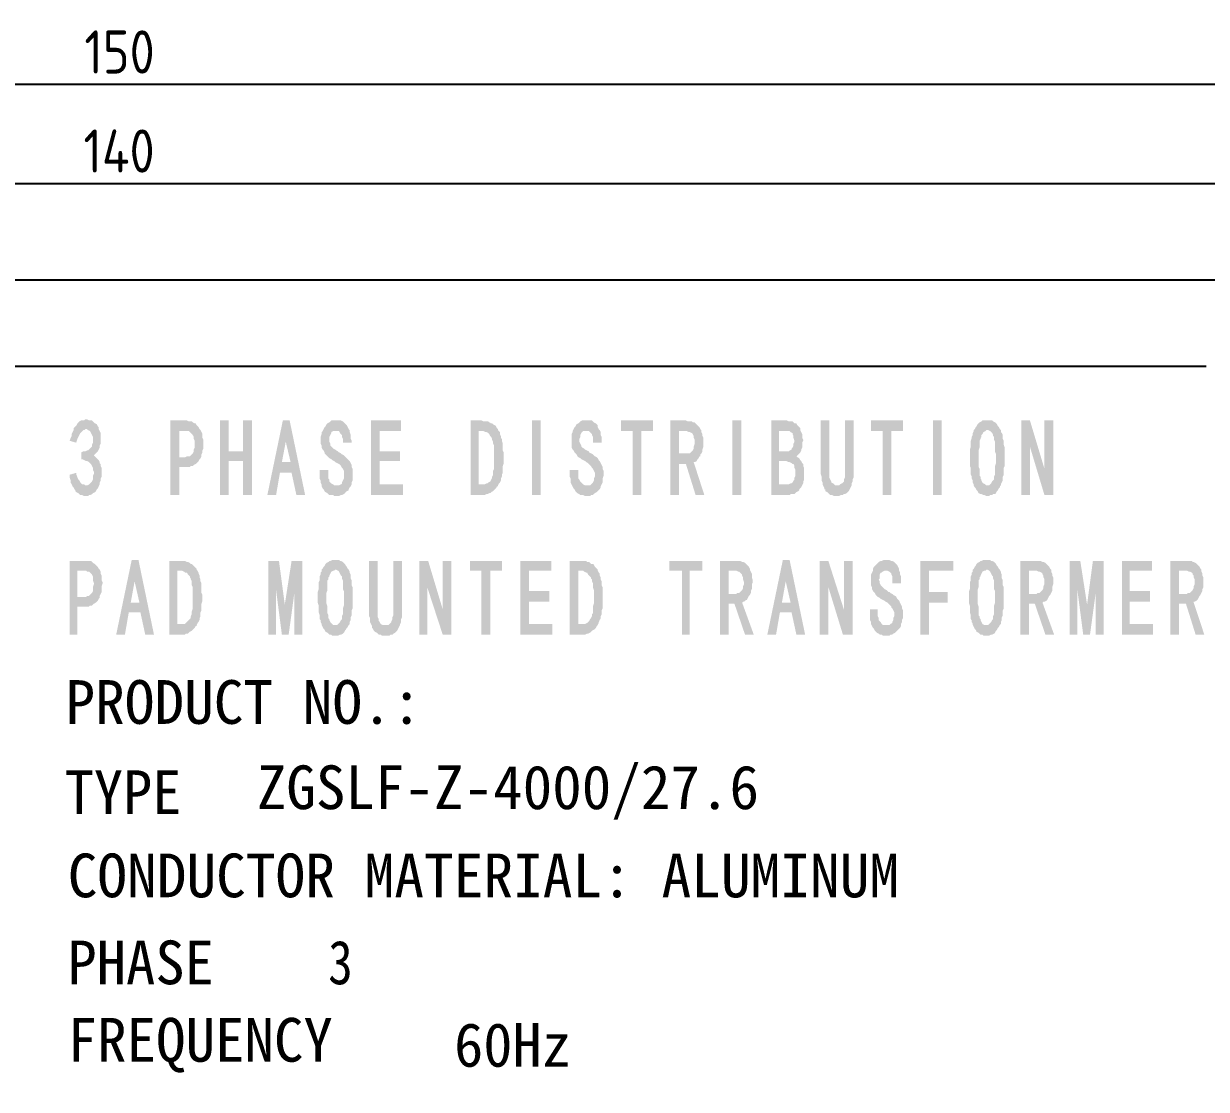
# Model space of a CAD drawing. Header units: millimetres. Extents: x 183355 to 194386, y -190559 to -183233.
# Drawn here: x 194277 to 194345.5, y -190002.9 to -189941.2 of the extents above; entities that cross this region are included whole.
import ezdxf

# ---------------------------------------------------------------- set-up
doc = ezdxf.new("R2010")
doc.units = ezdxf.units.MM
doc.header["$LTSCALE"] = 13
doc.layers.add('2', color=3, linetype='Continuous')
doc.layers.add('PDF_Geometry', color=7, linetype='Continuous')
doc.styles.add('PDF FangSong', font='simfang.ttf')
doc.styles.get("Standard").update_dxf_attribs({"font": 'gbenor.shx', "bigfont": 'gbcbig.shx'})
doc.dimstyles.new('ISO-25', dxfattribs={"dimtxt": 2.5, "dimasz": 2.5, "dimexe": 1.25, "dimexo": 0.625, "dimtad": 1, "dimtxsty": 'Standard', "dimcen": 2.5, "dimadec": 0, "dimazin": 0, "dimtfac": 1, "dimtmove": 0, "dimatfit": 3, "dimfxl": 1, "dimarcsym": 0})

# ---------------------------------------------------------------- blocks, each defined once
blk = doc.blocks.new('*D243')
at = {"layer": '2', "color": 0, "linetype": 'Continuous', "lineweight": -2}
for p, q in [((194212.499, -189957.798), (194212.499, -189949.167)), ((194352.466, -189957.798), (194352.466, -189949.167)), ((194214.999, -189950.417), (194349.966, -189950.417))]:
    blk.add_line(p, q, dxfattribs=at)
at = {"layer": '2', "color": 0, "linetype": 'Continuous'}
for points in [[(194214.999, -189950), (194214.999, -189950.834), (194212.499, -189950.417)], [(194349.966, -189950), (194349.966, -189950.834), (194352.466, -189950.417)]]:
    blk.add_solid(points, dxfattribs=at)
at = {"layer": 'Defpoints', "color": 0, "linetype": 'Continuous'}
for p in [(194352.466, -189950.417), (194212.499, -189958.423), (194352.466, -189958.423)]:
    blk.add_point(p, dxfattribs=at)
at = {"layer": '2', "color": 0, "linetype": 'Continuous', "insert": (194282.483, -189948.542), "char_height": 2.5, "attachment_point": 5}
blk.add_mtext('140', dxfattribs=at)
blk = doc.blocks.new('*D244')
at = {"layer": '2', "color": 0, "linetype": 'Continuous', "lineweight": -2}
for p, q in [((194207.5, -189955.383), (194207.5, -189943.427)), ((194357.521, -189955.383), (194357.521, -189943.427)), ((194210, -189944.677), (194355.021, -189944.677))]:
    blk.add_line(p, q, dxfattribs=at)
at = {"layer": '2', "color": 0, "linetype": 'Continuous'}
for points in [[(194210, -189944.261), (194210, -189945.094), (194207.5, -189944.677)], [(194355.021, -189944.261), (194355.021, -189945.094), (194357.521, -189944.677)]]:
    blk.add_solid(points, dxfattribs=at)
at = {"layer": 'Defpoints', "color": 0, "linetype": 'Continuous'}
for p in [(194357.521, -189944.677), (194207.5, -189956.008), (194357.521, -189956.008)]:
    blk.add_point(p, dxfattribs=at)
at = {"layer": '2', "color": 0, "linetype": 'Continuous', "insert": (194282.511, -189942.802), "char_height": 2.5, "attachment_point": 5}
blk.add_mtext('150', dxfattribs=at)

msp = doc.modelspace()

# ---------------------------------------------------------------- hatches: boundary and pattern name
at = {"layer": '2', "linetype": 'Continuous', "transparency": 33554559}
for points in [[(194280.517, -189964.096), (194280.461, -189964.152), (194280.348, -189964.152), (194280.292, -189964.152), (194280.18, -189964.208), (194280.124, -189964.264), (194280.068, -189964.321), (194280.011, -189964.433), (194279.955, -189964.489), (194279.899, -189964.545), (194279.843, -189964.601), (194279.843, -189964.714), (194279.787, -189964.826), (194279.731, -189964.938), (194279.731, -189965.051), (194279.674, -189965.163), (194279.618, -189965.332), (194280.011, -189965.444), (194280.011, -189965.388), (194280.068, -189965.219), (194280.124, -189965.107), (194280.18, -189964.995), (194280.236, -189964.882), (194280.292, -189964.826), (194280.348, -189964.77), (194280.405, -189964.714), (194280.461, -189964.714), (194280.517, -189964.658), (194281.303, -189964.658), (194281.303, -189964.545), (194281.247, -189964.489), (194281.191, -189964.377), (194281.079, -189964.321), (194281.022, -189964.264), (194280.966, -189964.208), (194280.91, -189964.152), (194280.798, -189964.152), (194280.742, -189964.152), (194280.629, -189964.096)], [(194286.414, -189964.152), (194285.46, -189964.152), (194285.46, -189968.477), (194285.965, -189968.477), (194285.965, -189966.848), (194286.414, -189966.848), (194286.471, -189966.848), (194286.583, -189966.848), (194286.639, -189966.792), (194286.751, -189966.792), (194286.808, -189966.736), (194286.92, -189966.68), (194286.976, -189966.623), (194287.032, -189966.567), (194287.088, -189966.511), (194287.145, -189966.399), (194287.201, -189966.343), (194285.965, -189966.286), (194285.965, -189964.77), (194286.302, -189964.77), (194287.201, -189964.714), (194287.145, -189964.658), (194287.088, -189964.545), (194287.032, -189964.489), (194286.976, -189964.433), (194286.92, -189964.321), (194286.864, -189964.321), (194286.751, -189964.264), (194286.695, -189964.208), (194286.583, -189964.208), (194286.527, -189964.208)], [(194288.83, -189964.152), (194288.324, -189964.152), (194288.324, -189968.477), (194288.83, -189968.477), (194288.83, -189966.511), (194289.672, -189966.511), (194288.83, -189965.949)], [(194290.178, -189964.152), (194289.672, -189964.152), (194289.672, -189965.949), (194288.83, -189965.949), (194289.672, -189966.511), (194289.672, -189968.477), (194290.178, -189968.477)], [(194292.368, -189964.152), (194291.975, -189964.152), (194291.076, -189968.477), (194291.582, -189968.477), (194291.806, -189967.185), (194292.48, -189967.185), (194291.919, -189966.567), (194292.143, -189965.388)], [(194292.368, -189964.152), (194292.143, -189965.388), (194292.424, -189966.567), (194291.919, -189966.567), (194292.48, -189967.185), (194292.761, -189968.477), (194293.267, -189968.477)], [(194295.064, -189964.152), (194294.952, -189964.152), (194294.896, -189964.152), (194294.783, -189964.152), (194294.727, -189964.208), (194294.671, -189964.264), (194294.559, -189964.321), (194294.502, -189964.377), (194294.446, -189964.489), (194294.39, -189964.545), (194294.334, -189964.658), (194294.278, -189964.77), (194295.064, -189964.77), (194295.176, -189964.77), (194295.233, -189964.77), (194295.289, -189964.882), (194295.345, -189964.938), (194295.401, -189964.995), (194295.401, -189965.107), (194295.457, -189965.219), (194295.457, -189965.332), (194295.457, -189965.444), (194295.963, -189965.444), (194295.963, -189965.332), (194295.907, -189965.219), (194295.907, -189965.107), (194295.907, -189964.995), (194295.85, -189964.826), (194295.85, -189964.714), (194295.794, -189964.658), (194295.738, -189964.545), (194295.682, -189964.433), (194295.626, -189964.377), (194295.57, -189964.321), (194295.513, -189964.264), (194295.457, -189964.208), (194295.345, -189964.152), (194295.233, -189964.152), (194295.176, -189964.152)], [(194298.827, -189964.152), (194297.086, -189964.152), (194297.086, -189968.477), (194298.94, -189968.477), (194298.94, -189967.859), (194297.592, -189967.859), (194297.592, -189966.511), (194298.771, -189966.511), (194298.771, -189965.949), (194297.592, -189965.949), (194297.592, -189964.77), (194298.827, -189964.77)], [(194303.489, -189964.152), (194302.871, -189964.152), (194302.871, -189968.477), (194303.489, -189968.477), (194303.545, -189968.477), (194303.658, -189968.477), (194303.77, -189968.421), (194303.826, -189968.421), (194303.938, -189968.365), (194303.995, -189968.365), (194304.051, -189968.308), (194304.163, -189968.252), (194304.219, -189968.196), (194304.275, -189968.14), (194304.332, -189968.084), (194304.388, -189967.971), (194304.444, -189967.971), (194304.444, -189967.915), (194303.321, -189967.859), (194303.321, -189964.77), (194303.489, -189964.77), (194304.5, -189964.77), (194304.444, -189964.714), (194304.444, -189964.658), (194304.388, -189964.601), (194304.332, -189964.489), (194304.275, -189964.433), (194304.163, -189964.377), (194304.107, -189964.321), (194304.051, -189964.321), (194303.938, -189964.264), (194303.882, -189964.208), (194303.77, -189964.208), (194303.658, -189964.208), (194303.601, -189964.208)], [(194306.915, -189968.477), (194306.41, -189968.477), (194306.41, -189964.152), (194306.915, -189964.152)], [(194309.555, -189964.152), (194309.499, -189964.152), (194309.387, -189964.152), (194309.33, -189964.152), (194309.218, -189964.208), (194309.162, -189964.264), (194309.106, -189964.321), (194308.993, -189964.377), (194308.937, -189964.489), (194308.881, -189964.545), (194308.825, -189964.658), (194308.769, -189964.77), (194309.555, -189964.77), (194309.667, -189964.77), (194309.724, -189964.77), (194309.836, -189964.882), (194309.892, -189964.938), (194309.892, -189964.995), (194309.948, -189965.107), (194309.948, -189965.219), (194309.948, -189965.332), (194309.948, -189965.444), (194310.454, -189965.444), (194310.454, -189965.332), (194310.454, -189965.219), (194310.454, -189965.107), (194310.398, -189964.995), (194310.398, -189964.826), (194310.341, -189964.714), (194310.285, -189964.658), (194310.229, -189964.545), (194310.229, -189964.433), (194310.173, -189964.377), (194310.117, -189964.321), (194310.004, -189964.264), (194309.948, -189964.208), (194309.892, -189964.152), (194309.78, -189964.152), (194309.667, -189964.152)], [(194313.431, -189964.152), (194311.577, -189964.152), (194311.577, -189964.77), (194312.251, -189964.77), (194312.251, -189968.477), (194312.757, -189968.477), (194312.757, -189964.77), (194313.431, -189964.77)], [(194315.34, -189964.152), (194314.442, -189964.152), (194314.442, -189968.477), (194314.947, -189968.477), (194314.947, -189966.68), (194315.34, -189966.68), (194315.79, -189966.567), (194315.846, -189966.567), (194315.958, -189966.511), (194316.014, -189966.399), (194316.07, -189966.343), (194316.127, -189966.23), (194316.183, -189966.23), (194316.183, -189966.118), (194314.947, -189966.062), (194314.947, -189964.77), (194315.284, -189964.77), (194316.239, -189964.714), (194316.183, -189964.658), (194316.127, -189964.545), (194316.07, -189964.489), (194316.014, -189964.433), (194315.958, -189964.377), (194315.902, -189964.321), (194315.846, -189964.264), (194315.733, -189964.264), (194315.677, -189964.208), (194315.565, -189964.208), (194315.453, -189964.208)], [(194318.542, -189968.477), (194318.036, -189968.477), (194318.036, -189964.152), (194318.542, -189964.152)], [(194321.182, -189964.152), (194320.283, -189964.152), (194320.283, -189968.477), (194321.182, -189968.477), (194321.238, -189968.477), (194321.35, -189968.477), (194321.406, -189968.421), (194321.519, -189968.421), (194321.631, -189968.421), (194321.687, -189968.365), (194321.743, -189968.308), (194321.856, -189968.252), (194321.912, -189968.196), (194321.912, -189968.14), (194321.968, -189968.084), (194322.024, -189968.028), (194322.08, -189967.915), (194320.732, -189967.859), (194320.732, -189966.511), (194321.182, -189966.511), (194322.024, -189966.511), (194321.968, -189966.455), (194321.912, -189966.343), (194321.799, -189966.286), (194321.743, -189966.23), (194321.687, -189966.23), (194321.743, -189966.23), (194321.799, -189966.174), (194321.856, -189966.118), (194321.968, -189966.006), (194320.732, -189965.949), (194320.732, -189964.77), (194321.238, -189964.77), (194321.968, -189964.714), (194321.968, -189964.601), (194321.912, -189964.545), (194321.856, -189964.489), (194321.799, -189964.433), (194321.743, -189964.321), (194321.631, -189964.321), (194321.575, -189964.264), (194321.519, -189964.208), (194321.406, -189964.208), (194321.294, -189964.208)], [(194323.653, -189964.152), (194323.147, -189964.152), (194323.147, -189967.185), (194323.147, -189967.241), (194323.204, -189967.41), (194323.204, -189967.522), (194323.204, -189967.634), (194323.26, -189967.747), (194323.26, -189967.859), (194323.316, -189967.971), (194323.372, -189968.084), (194323.372, -189968.14), (194323.428, -189968.14), (194323.428, -189968.252), (194323.541, -189968.308), (194323.597, -189968.365), (194323.653, -189968.421), (194323.709, -189968.477), (194323.821, -189968.477), (194323.934, -189968.533), (194323.99, -189968.533), (194324.102, -189968.533), (194324.215, -189968.533), (194324.327, -189968.477), (194324.439, -189968.477), (194324.495, -189968.421), (194324.552, -189968.421), (194324.664, -189968.365), (194324.72, -189968.308), (194324.776, -189968.252), (194324.832, -189968.14), (194324.889, -189968.028), (194324.945, -189967.915), (194324.102, -189967.915), (194323.99, -189967.915), (194323.934, -189967.859), (194323.878, -189967.803), (194323.765, -189967.747), (194323.765, -189967.691), (194323.709, -189967.578), (194323.653, -189967.466), (194323.653, -189967.354), (194323.653, -189967.185)], [(194325.057, -189964.152), (194324.552, -189964.152), (194324.552, -189967.185), (194324.552, -189967.354), (194324.552, -189967.466), (194324.495, -189967.578), (194324.495, -189967.691), (194324.439, -189967.747), (194324.383, -189967.803), (194324.271, -189967.859), (194324.215, -189967.915), (194324.102, -189967.915), (194324.945, -189967.915), (194324.945, -189967.803), (194325.001, -189967.691), (194325.001, -189967.578), (194325.057, -189967.466), (194325.057, -189967.297), (194325.057, -189967.185)], [(194327.922, -189964.152), (194326.068, -189964.152), (194326.068, -189964.77), (194326.742, -189964.77), (194326.742, -189968.477), (194327.248, -189968.477), (194327.248, -189964.77), (194327.922, -189964.77)], [(194330.168, -189968.477), (194329.663, -189968.477), (194329.663, -189964.152), (194330.168, -189964.152)], [(194332.808, -189964.152), (194332.696, -189964.152), (194332.64, -189964.152), (194332.527, -189964.152), (194332.471, -189964.208), (194332.359, -189964.264), (194332.303, -189964.321), (194332.246, -189964.377), (194332.19, -189964.489), (194332.134, -189964.545), (194332.078, -189964.658), (194332.022, -189964.714), (194332.808, -189964.714), (194332.864, -189964.714), (194332.977, -189964.77), (194333.033, -189964.826), (194333.089, -189964.882), (194333.145, -189964.995), (194333.145, -189965.051), (194333.201, -189965.107), (194333.201, -189965.219), (194333.201, -189965.275), (194333.257, -189965.388), (194333.257, -189965.5), (194333.257, -189965.669), (194333.257, -189965.781), (194333.257, -189965.949), (194333.314, -189966.118), (194333.314, -189966.286), (194333.314, -189966.455), (194333.314, -189966.623), (194333.257, -189966.792), (194333.257, -189966.96), (194333.257, -189967.073), (194333.257, -189967.185), (194333.257, -189967.297), (194333.201, -189967.41), (194333.201, -189967.466), (194333.201, -189967.578), (194333.145, -189967.634), (194333.089, -189967.691), (194333.033, -189967.803), (194332.977, -189967.859), (194332.92, -189967.915), (194332.808, -189967.915), (194333.538, -189967.971), (194333.594, -189967.915), (194333.594, -189967.859), (194333.651, -189967.747), (194333.707, -189967.634), (194333.707, -189967.522), (194333.707, -189967.41), (194333.763, -189967.297), (194333.763, -189967.185), (194333.763, -189967.073), (194333.763, -189966.904), (194333.819, -189966.792), (194333.819, -189966.623), (194333.819, -189966.455), (194333.819, -189966.286), (194333.819, -189966.174), (194333.819, -189966.006), (194333.819, -189965.837), (194333.819, -189965.725), (194333.763, -189965.556), (194333.763, -189965.444), (194333.763, -189965.332), (194333.707, -189965.219), (194333.707, -189965.107), (194333.707, -189964.995), (194333.651, -189964.882), (194333.594, -189964.826), (194333.594, -189964.714), (194333.538, -189964.658), (194333.482, -189964.545), (194333.426, -189964.489), (194333.37, -189964.377), (194333.314, -189964.321), (194333.257, -189964.264), (194333.145, -189964.208), (194333.089, -189964.152), (194332.977, -189964.152), (194332.92, -189964.152)], [(194335.279, -189964.152), (194334.774, -189964.152), (194334.774, -189968.477), (194335.279, -189968.477), (194335.279, -189965.669)], [(194335.279, -189964.152), (194335.279, -189965.669), (194336.122, -189968.477), (194336.122, -189966.96)], [(194336.628, -189964.152), (194336.122, -189964.152), (194336.122, -189966.96), (194336.122, -189968.477), (194336.628, -189968.477)], [(194281.303, -189964.658), (194280.517, -189964.658), (194280.629, -189964.658), (194280.685, -189964.714), (194280.798, -189964.77), (194280.854, -189964.882), (194280.91, -189964.995), (194280.966, -189965.107), (194280.966, -189965.219), (194280.966, -189965.332), (194280.966, -189965.444), (194280.91, -189965.556), (194280.91, -189965.669), (194280.854, -189965.725), (194280.798, -189965.781), (194280.742, -189965.837), (194280.685, -189965.893), (194280.629, -189965.893), (194280.517, -189965.949), (194280.405, -189965.949), (194280.292, -189966.006), (194280.292, -189966.399), (194280.348, -189966.399), (194280.461, -189966.455), (194280.573, -189966.511), (194280.629, -189966.511), (194280.742, -189966.567), (194280.798, -189966.623), (194280.854, -189966.68), (194280.91, -189966.792), (194280.966, -189966.904), (194280.966, -189967.017), (194281.022, -189967.129), (194281.022, -189967.241), (194280.966, -189967.354), (194280.966, -189967.466), (194280.966, -189967.578), (194280.91, -189967.691), (194280.854, -189967.747), (194280.798, -189967.803), (194280.742, -189967.859), (194280.629, -189967.915), (194280.573, -189967.915), (194279.787, -189967.971), (194279.843, -189968.028), (194279.899, -189968.14), (194279.955, -189968.196), (194279.955, -189968.252), (194280.011, -189968.308), (194280.124, -189968.365), (194280.18, -189968.421), (194280.236, -189968.477), (194280.348, -189968.477), (194280.461, -189968.533), (194280.517, -189968.533), (194280.573, -189968.533), (194280.685, -189968.533), (194280.742, -189968.477), (194280.798, -189968.477), (194280.91, -189968.421), (194280.966, -189968.365), (194281.079, -189968.308), (194281.135, -189968.252), (194281.191, -189968.14), (194281.247, -189968.084), (194281.303, -189967.971), (194281.359, -189967.859), (194281.359, -189967.747), (194281.416, -189967.634), (194281.416, -189967.522), (194281.472, -189967.41), (194281.472, -189967.297), (194281.472, -189967.185), (194281.472, -189967.017), (194281.472, -189966.904), (194281.416, -189966.792), (194281.416, -189966.68), (194281.359, -189966.623), (194281.359, -189966.567), (194281.303, -189966.455), (194281.191, -189966.343), (194281.135, -189966.286), (194281.079, -189966.23), (194281.022, -189966.174), (194281.135, -189966.062), (194281.191, -189966.006), (194281.247, -189965.949), (194281.303, -189965.837), (194281.359, -189965.725), (194281.359, -189965.612), (194281.416, -189965.5), (194281.416, -189965.388), (194281.416, -189965.275), (194281.416, -189965.107), (194281.416, -189964.995), (194281.416, -189964.882), (194281.359, -189964.77)], [(194287.201, -189964.714), (194286.302, -189964.77), (194286.414, -189964.77), (194286.527, -189964.77), (194286.583, -189964.826), (194286.639, -189964.882), (194286.695, -189964.938), (194286.751, -189964.995), (194286.808, -189965.107), (194286.808, -189965.219), (194286.864, -189965.332), (194286.864, -189965.5), (194286.864, -189965.556), (194286.864, -189965.725), (194286.808, -189965.837), (194286.808, -189965.949), (194286.751, -189966.062), (194286.695, -189966.118), (194286.639, -189966.174), (194286.583, -189966.23), (194286.527, -189966.23), (194286.414, -189966.23), (194286.302, -189966.286), (194285.965, -189966.286), (194287.201, -189966.343), (194287.257, -189966.23), (194287.257, -189966.118), (194287.313, -189966.006), (194287.313, -189965.893), (194287.369, -189965.781), (194287.369, -189965.612), (194287.369, -189965.5), (194287.369, -189965.444), (194287.369, -189965.275), (194287.313, -189965.163), (194287.313, -189965.051), (194287.313, -189964.938), (194287.257, -189964.826)], [(194294.278, -189964.77), (194294.222, -189964.826), (194294.222, -189964.938), (194294.165, -189965.107), (194294.165, -189965.219), (194294.165, -189965.332), (194294.165, -189965.5), (194294.222, -189965.612), (194294.222, -189965.725), (194294.278, -189965.837), (194294.334, -189965.893), (194294.39, -189966.006), (194294.39, -189966.062), (194294.446, -189966.118), (194294.559, -189966.23), (194294.615, -189966.286), (194294.671, -189966.343), (194294.783, -189966.399), (194294.839, -189966.455), (194294.952, -189966.511), (194295.008, -189966.567), (194295.12, -189966.623), (194295.233, -189966.68), (194295.289, -189966.736), (194295.345, -189966.792), (194295.401, -189966.904), (194295.457, -189966.96), (194295.513, -189967.073), (194295.513, -189967.185), (194295.513, -189967.297), (194295.513, -189967.41), (194295.513, -189967.522), (194295.457, -189967.634), (194295.401, -189967.747), (194295.401, -189967.803), (194295.345, -189967.859), (194295.233, -189967.915), (194295.176, -189967.915), (194295.064, -189967.915), (194295.907, -189967.971), (194295.963, -189967.859), (194295.963, -189967.747), (194296.019, -189967.634), (194296.019, -189967.522), (194296.019, -189967.354), (194296.019, -189967.241), (194296.019, -189967.185), (194296.019, -189967.073), (194296.019, -189966.96), (194295.963, -189966.848), (194295.963, -189966.736), (194295.907, -189966.623), (194295.85, -189966.511), (194295.794, -189966.455), (194295.682, -189966.343), (194295.626, -189966.286), (194295.57, -189966.23), (194295.513, -189966.174), (194295.401, -189966.118), (194295.345, -189966.062), (194295.233, -189966.006), (194295.176, -189965.949), (194295.064, -189965.893), (194295.008, -189965.837), (194294.896, -189965.781), (194294.839, -189965.725), (194294.783, -189965.669), (194294.727, -189965.612), (194294.727, -189965.5), (194294.671, -189965.388), (194294.671, -189965.275), (194294.671, -189965.219), (194294.671, -189965.107), (194294.727, -189964.995), (194294.783, -189964.882), (194294.783, -189964.826), (194294.896, -189964.77), (194294.952, -189964.77), (194295.064, -189964.77)], [(194304.5, -189964.77), (194303.489, -189964.77), (194303.545, -189964.77), (194303.601, -189964.77), (194303.714, -189964.826), (194303.77, -189964.826), (194303.882, -189964.882), (194303.938, -189964.938), (194303.995, -189965.051), (194304.051, -189965.107), (194304.107, -189965.219), (194304.107, -189965.275), (194304.163, -189965.388), (194304.163, -189965.5), (194304.219, -189965.612), (194304.219, -189965.725), (194304.219, -189965.893), (194304.219, -189966.006), (194304.219, -189966.174), (194304.219, -189966.343), (194304.219, -189966.399), (194304.219, -189966.511), (194304.219, -189966.68), (194304.219, -189966.848), (194304.219, -189966.96), (194304.163, -189967.073), (194304.163, -189967.185), (194304.163, -189967.297), (194304.107, -189967.41), (194304.107, -189967.466), (194304.051, -189967.578), (194303.995, -189967.691), (194303.882, -189967.747), (194303.826, -189967.803), (194303.77, -189967.803), (194303.658, -189967.859), (194303.601, -189967.859), (194303.489, -189967.859), (194303.321, -189967.859), (194304.444, -189967.915), (194304.5, -189967.803), (194304.556, -189967.747), (194304.612, -189967.634), (194304.612, -189967.522), (194304.669, -189967.41), (194304.669, -189967.297), (194304.725, -189967.185), (194304.725, -189967.073), (194304.725, -189966.904), (194304.725, -189966.792), (194304.781, -189966.623), (194304.781, -189966.511), (194304.781, -189966.343), (194304.781, -189966.174), (194304.781, -189966.006), (194304.725, -189965.893), (194304.725, -189965.725), (194304.725, -189965.612), (194304.725, -189965.5), (194304.669, -189965.332), (194304.669, -189965.219), (194304.612, -189965.163), (194304.612, -189965.051), (194304.556, -189964.938), (194304.556, -189964.826)], [(194308.769, -189964.77), (194308.769, -189964.826), (194308.713, -189964.938), (194308.713, -189965.107), (194308.713, -189965.219), (194308.713, -189965.332), (194308.713, -189965.5), (194308.713, -189965.612), (194308.713, -189965.725), (194308.769, -189965.837), (194308.825, -189965.893), (194308.881, -189966.006), (194308.937, -189966.062), (194308.993, -189966.118), (194309.05, -189966.23), (194309.106, -189966.286), (194309.218, -189966.343), (194309.274, -189966.399), (194309.387, -189966.455), (194309.499, -189966.511), (194309.555, -189966.567), (194309.667, -189966.623), (194309.724, -189966.68), (194309.78, -189966.736), (194309.836, -189966.792), (194309.892, -189966.904), (194309.948, -189966.96), (194310.004, -189967.073), (194310.061, -189967.185), (194310.061, -189967.297), (194310.061, -189967.41), (194310.004, -189967.522), (194310.004, -189967.634), (194309.948, -189967.747), (194309.892, -189967.803), (194309.836, -189967.859), (194309.78, -189967.915), (194309.667, -189967.915), (194309.555, -189967.915), (194310.398, -189967.971), (194310.454, -189967.859), (194310.51, -189967.747), (194310.51, -189967.634), (194310.51, -189967.522), (194310.566, -189967.354), (194310.566, -189967.241), (194310.566, -189967.185), (194310.566, -189967.073), (194310.51, -189966.96), (194310.51, -189966.848), (194310.454, -189966.736), (194310.398, -189966.623), (194310.341, -189966.511), (194310.285, -189966.455), (194310.229, -189966.343), (194310.173, -189966.286), (194310.061, -189966.23), (194310.004, -189966.174), (194309.948, -189966.118), (194309.836, -189966.062), (194309.724, -189966.006), (194309.724, -189965.949), (194309.611, -189965.893), (194309.499, -189965.837), (194309.443, -189965.781), (194309.33, -189965.725), (194309.274, -189965.669), (194309.274, -189965.612), (194309.218, -189965.5), (194309.162, -189965.388), (194309.162, -189965.275), (194309.162, -189965.219), (194309.218, -189965.107), (194309.218, -189964.995), (194309.274, -189964.882), (194309.33, -189964.826), (194309.387, -189964.77), (194309.499, -189964.77), (194309.555, -189964.77)], [(194316.239, -189964.714), (194315.284, -189964.77), (194315.34, -189964.77), (194315.396, -189964.77), (194315.509, -189964.826), (194315.565, -189964.826), (194315.677, -189964.882), (194315.733, -189964.938), (194315.79, -189965.051), (194315.79, -189965.163), (194315.846, -189965.275), (194315.846, -189965.444), (194315.846, -189965.5), (194315.79, -189965.669), (194315.79, -189965.781), (194315.733, -189965.893), (194315.677, -189965.949), (194315.621, -189966.006), (194315.565, -189966.062), (194315.453, -189966.062), (194315.396, -189966.062), (194314.947, -189966.062), (194316.183, -189966.118), (194316.239, -189966.062), (194316.295, -189965.949), (194316.295, -189965.837), (194316.351, -189965.669), (194316.351, -189965.556), (194316.351, -189965.444), (194316.351, -189965.332), (194316.351, -189965.163), (194316.295, -189965.051), (194316.295, -189964.938), (194316.239, -189964.826)], [(194321.968, -189964.714), (194321.238, -189964.77), (194321.35, -189964.77), (194321.406, -189964.826), (194321.519, -189964.882), (194321.519, -189964.938), (194321.575, -189965.051), (194321.575, -189965.163), (194321.631, -189965.332), (194321.631, -189965.388), (194321.575, -189965.5), (194321.575, -189965.612), (194321.519, -189965.725), (194321.462, -189965.781), (194321.462, -189965.837), (194321.35, -189965.893), (194321.294, -189965.949), (194321.182, -189965.949), (194320.732, -189965.949), (194321.968, -189966.006), (194322.024, -189965.893), (194322.024, -189965.837), (194322.08, -189965.725), (194322.08, -189965.612), (194322.08, -189965.444), (194322.136, -189965.332), (194322.136, -189965.275), (194322.08, -189965.163), (194322.08, -189965.051), (194322.08, -189964.938), (194322.024, -189964.826)], [(194332.022, -189964.714), (194332.022, -189964.77), (194331.966, -189964.882), (194331.966, -189964.995), (194331.909, -189965.107), (194331.909, -189965.163), (194331.853, -189965.332), (194331.853, -189965.444), (194331.853, -189965.556), (194331.853, -189965.669), (194331.797, -189965.837), (194331.797, -189966.006), (194331.797, -189966.174), (194331.797, -189966.286), (194331.797, -189966.343), (194331.797, -189966.455), (194331.797, -189966.623), (194331.797, -189966.792), (194331.853, -189966.904), (194331.853, -189967.073), (194331.853, -189967.185), (194331.853, -189967.297), (194331.909, -189967.41), (194331.909, -189967.522), (194331.966, -189967.634), (194331.966, -189967.747), (194332.022, -189967.859), (194332.022, -189967.915), (194332.078, -189968.028), (194332.134, -189968.084), (194332.19, -189968.196), (194332.246, -189968.252), (194332.303, -189968.365), (194332.415, -189968.421), (194332.471, -189968.421), (194332.583, -189968.477), (194332.64, -189968.477), (194332.752, -189968.533), (194332.808, -189968.533), (194332.92, -189968.533), (194332.977, -189968.477), (194333.089, -189968.477), (194333.145, -189968.421), (194333.257, -189968.421), (194333.314, -189968.365), (194333.37, -189968.252), (194333.426, -189968.196), (194333.482, -189968.084), (194333.538, -189968.028), (194333.538, -189967.971), (194332.808, -189967.915), (194332.752, -189967.915), (194332.696, -189967.859), (194332.583, -189967.803), (194332.527, -189967.747), (194332.471, -189967.634), (194332.471, -189967.578), (194332.415, -189967.522), (194332.415, -189967.41), (194332.359, -189967.354), (194332.359, -189967.241), (194332.359, -189967.073), (194332.359, -189966.96), (194332.303, -189966.848), (194332.303, -189966.68), (194332.303, -189966.511), (194332.303, -189966.286), (194332.303, -189966.174), (194332.303, -189966.006), (194332.303, -189965.893), (194332.359, -189965.725), (194332.359, -189965.556), (194332.359, -189965.444), (194332.359, -189965.332), (194332.415, -189965.219), (194332.415, -189965.163), (194332.471, -189965.107), (194332.471, -189964.995), (194332.527, -189964.938), (194332.583, -189964.826), (194332.696, -189964.77), (194332.752, -189964.714), (194332.808, -189964.714)], [(194294.615, -189967.017), (194294.109, -189967.017), (194294.109, -189967.241), (194294.109, -189967.41), (194294.109, -189967.522), (194294.165, -189967.634), (194294.165, -189967.747), (194294.222, -189967.859), (194294.222, -189967.971), (194294.278, -189968.084), (194294.334, -189968.14), (194294.39, -189968.252), (194294.446, -189968.308), (194294.559, -189968.365), (194294.615, -189968.421), (194294.671, -189968.477), (194294.783, -189968.477), (194294.896, -189968.477), (194294.952, -189968.533), (194295.064, -189968.533), (194295.12, -189968.533), (194295.233, -189968.533), (194295.345, -189968.477), (194295.401, -189968.477), (194295.513, -189968.421), (194295.57, -189968.365), (194295.626, -189968.308), (194295.682, -189968.252), (194295.794, -189968.196), (194295.794, -189968.14), (194295.85, -189968.028), (194295.907, -189967.971), (194295.064, -189967.915), (194294.952, -189967.915), (194294.896, -189967.859), (194294.783, -189967.803), (194294.727, -189967.747), (194294.671, -189967.691), (194294.671, -189967.578), (194294.615, -189967.522), (194294.615, -189967.354), (194294.615, -189967.241)], [(194309.106, -189967.017), (194308.6, -189967.017), (194308.6, -189967.241), (194308.6, -189967.41), (194308.656, -189967.522), (194308.656, -189967.634), (194308.656, -189967.747), (194308.713, -189967.859), (194308.769, -189967.971), (194308.825, -189968.084), (194308.881, -189968.14), (194308.937, -189968.252), (194308.993, -189968.308), (194309.05, -189968.365), (194309.162, -189968.421), (194309.218, -189968.477), (194309.274, -189968.477), (194309.387, -189968.477), (194309.499, -189968.533), (194309.555, -189968.533), (194309.667, -189968.533), (194309.78, -189968.533), (194309.836, -189968.477), (194309.948, -189968.477), (194310.004, -189968.421), (194310.061, -189968.365), (194310.173, -189968.308), (194310.229, -189968.252), (194310.285, -189968.196), (194310.341, -189968.14), (194310.398, -189968.028), (194310.398, -189967.971), (194309.555, -189967.915), (194309.499, -189967.915), (194309.387, -189967.859), (194309.33, -189967.803), (194309.274, -189967.747), (194309.218, -189967.691), (194309.162, -189967.578), (194309.106, -189967.522), (194309.106, -189967.354), (194309.106, -189967.241)], [(194315.79, -189966.567), (194315.34, -189966.68), (194315.902, -189968.477), (194316.407, -189968.477)], [(194322.024, -189966.511), (194321.182, -189966.511), (194321.294, -189966.567), (194321.35, -189966.567), (194321.462, -189966.623), (194321.519, -189966.68), (194321.575, -189966.68), (194321.631, -189966.792), (194321.631, -189966.904), (194321.687, -189967.017), (194321.687, -189967.185), (194321.687, -189967.354), (194321.631, -189967.466), (194321.631, -189967.578), (194321.575, -189967.634), (194321.519, -189967.747), (194321.462, -189967.803), (194321.406, -189967.803), (194321.294, -189967.859), (194321.182, -189967.859), (194321.125, -189967.859), (194320.732, -189967.859), (194322.08, -189967.915), (194322.136, -189967.803), (194322.136, -189967.691), (194322.193, -189967.578), (194322.193, -189967.466), (194322.193, -189967.297), (194322.193, -189967.185), (194322.193, -189967.073), (194322.193, -189966.904), (194322.136, -189966.792), (194322.136, -189966.68), (194322.08, -189966.623)], [(194280.011, -189967.185), (194279.618, -189967.298), (194279.618, -189967.354), (194279.618, -189967.466), (194279.674, -189967.635), (194279.674, -189967.747), (194279.731, -189967.859), (194279.787, -189967.972), (194280.573, -189967.915), (194280.517, -189967.915), (194280.461, -189967.859), (194280.348, -189967.859), (194280.292, -189967.803), (194280.236, -189967.747), (194280.18, -189967.635), (194280.124, -189967.578), (194280.068, -189967.466), (194280.011, -189967.298)], [(194280.573, -189972.296), (194279.618, -189972.296), (194279.618, -189976.565), (194280.068, -189976.565), (194280.068, -189974.936), (194280.573, -189974.936), (194280.629, -189974.936), (194280.742, -189974.936), (194280.798, -189974.88), (194280.91, -189974.88), (194280.966, -189974.824), (194281.022, -189974.768), (194281.135, -189974.711), (194281.191, -189974.655), (194281.247, -189974.599), (194281.303, -189974.487), (194281.359, -189974.431), (194280.068, -189974.374), (194280.068, -189972.858), (194280.461, -189972.858), (194281.359, -189972.802), (194281.303, -189972.746), (194281.247, -189972.633), (194281.191, -189972.577), (194281.135, -189972.521), (194281.079, -189972.465), (194280.966, -189972.409), (194280.91, -189972.352), (194280.854, -189972.296), (194280.742, -189972.296), (194280.629, -189972.296)], [(194283.606, -189972.24), (194283.213, -189972.24), (194282.314, -189976.565), (194282.82, -189976.565), (194283.044, -189975.273), (194283.718, -189975.273), (194283.157, -189974.711), (194283.381, -189973.476)], [(194283.606, -189972.24), (194283.381, -189973.476), (194283.662, -189974.711), (194283.157, -189974.711), (194283.718, -189975.273), (194283.999, -189976.565), (194284.505, -189976.565)], [(194286.021, -189972.296), (194285.403, -189972.296), (194285.403, -189976.565), (194286.021, -189976.565), (194286.077, -189976.565), (194286.19, -189976.565), (194286.302, -189976.565), (194286.358, -189976.509), (194286.471, -189976.509), (194286.527, -189976.453), (194286.583, -189976.396), (194286.695, -189976.34), (194286.751, -189976.284), (194286.808, -189976.228), (194286.864, -189976.172), (194286.92, -189976.059), (194286.976, -189976.059), (194286.976, -189976.003), (194285.853, -189975.947), (194285.853, -189972.858), (194286.021, -189972.858), (194287.032, -189972.858), (194286.976, -189972.802), (194286.976, -189972.746), (194286.92, -189972.689), (194286.864, -189972.633), (194286.751, -189972.521), (194286.695, -189972.465), (194286.639, -189972.465), (194286.583, -189972.409), (194286.471, -189972.352), (194286.414, -189972.352), (194286.302, -189972.296), (194286.19, -189972.296), (194286.134, -189972.296)], [(194291.75, -189972.296), (194291.132, -189972.296), (194291.132, -189976.565), (194291.582, -189976.565), (194291.582, -189973.981)], [(194291.75, -189972.296), (194291.582, -189973.981), (194291.919, -189976.565), (194292.087, -189974.824)], [(194293.098, -189972.296), (194292.48, -189972.296), (194292.087, -189974.824), (194291.919, -189976.565), (194292.312, -189976.565), (194292.649, -189974.094)], [(194293.098, -189972.296), (194292.649, -189974.094), (194292.649, -189976.565), (194293.098, -189976.565)], [(194295.008, -189972.24), (194294.896, -189972.24), (194294.839, -189972.24), (194294.727, -189972.296), (194294.671, -189972.296), (194294.615, -189972.352), (194294.502, -189972.409), (194294.446, -189972.465), (194294.39, -189972.577), (194294.334, -189972.633), (194294.278, -189972.746), (194294.222, -189972.802), (194295.008, -189972.802), (194295.064, -189972.802), (194295.176, -189972.858), (194295.233, -189972.914), (194295.289, -189973.026), (194295.345, -189973.139), (194295.401, -189973.195), (194295.401, -189973.307), (194295.457, -189973.42), (194295.457, -189973.532), (194295.457, -189973.644), (194295.457, -189973.757), (194295.457, -189973.925), (194295.513, -189974.037), (194295.513, -189974.206), (194295.513, -189974.431), (194295.513, -189974.543), (194295.513, -189974.711), (194295.513, -189974.88), (194295.457, -189975.048), (194295.457, -189975.161), (194295.457, -189975.273), (194295.457, -189975.385), (194295.401, -189975.498), (194295.401, -189975.61), (194295.401, -189975.666), (194295.345, -189975.722), (194295.289, -189975.835), (194295.233, -189975.891), (194295.176, -189975.947), (194295.12, -189976.003), (194295.008, -189976.003), (194295.738, -189976.116), (194295.794, -189976.003), (194295.85, -189975.947), (194295.85, -189975.835), (194295.907, -189975.722), (194295.907, -189975.666), (194295.907, -189975.554), (194295.963, -189975.442), (194295.963, -189975.273), (194295.963, -189975.161), (194296.019, -189975.048), (194296.019, -189974.88), (194296.019, -189974.711), (194296.019, -189974.599), (194296.019, -189974.431), (194296.019, -189974.262), (194296.019, -189974.094), (194296.019, -189973.981), (194296.019, -189973.813), (194295.963, -189973.7), (194295.963, -189973.532), (194295.963, -189973.42), (194295.907, -189973.307), (194295.907, -189973.195), (194295.907, -189973.083), (194295.85, -189972.97), (194295.85, -189972.914), (194295.794, -189972.802), (194295.738, -189972.746), (194295.682, -189972.633), (194295.626, -189972.577), (194295.57, -189972.465), (194295.513, -189972.409), (194295.457, -189972.352), (194295.345, -189972.296), (194295.289, -189972.296), (194295.233, -189972.24), (194295.12, -189972.24)], [(194297.479, -189972.296), (194296.974, -189972.296), (194296.974, -189975.273), (194296.974, -189975.329), (194296.974, -189975.498), (194297.03, -189975.61), (194297.03, -189975.722), (194297.03, -189975.835), (194297.086, -189975.947), (194297.142, -189976.059), (194297.142, -189976.172), (194297.198, -189976.228), (194297.255, -189976.34), (194297.311, -189976.396), (194297.423, -189976.453), (194297.479, -189976.509), (194297.535, -189976.565), (194297.648, -189976.565), (194297.704, -189976.621), (194297.816, -189976.621), (194297.929, -189976.621), (194298.041, -189976.621), (194298.153, -189976.621), (194298.209, -189976.565), (194298.322, -189976.565), (194298.378, -189976.509), (194298.49, -189976.453), (194298.546, -189976.396), (194298.603, -189976.34), (194298.659, -189976.228), (194298.715, -189976.116), (194298.771, -189976.003), (194297.929, -189976.003), (194297.816, -189976.003), (194297.76, -189976.003), (194297.648, -189975.947), (194297.592, -189975.835), (194297.535, -189975.779), (194297.535, -189975.666), (194297.479, -189975.554), (194297.479, -189975.442), (194297.479, -189975.273)], [(194298.883, -189972.296), (194298.378, -189972.296), (194298.378, -189975.273), (194298.378, -189975.442), (194298.322, -189975.554), (194298.322, -189975.666), (194298.266, -189975.779), (194298.266, -189975.835), (194298.153, -189975.947), (194298.097, -189976.003), (194298.041, -189976.003), (194297.929, -189976.003), (194298.771, -189976.003), (194298.771, -189975.947), (194298.827, -189975.835), (194298.827, -189975.666), (194298.883, -189975.554), (194298.883, -189975.442), (194298.883, -189975.273)], [(194300.4, -189972.296), (194299.894, -189972.296), (194299.894, -189976.565), (194300.344, -189976.565), (194300.344, -189973.813)], [(194300.4, -189972.296), (194300.344, -189973.813), (194301.242, -189976.565), (194301.242, -189975.105)], [(194301.748, -189972.296), (194301.242, -189972.296), (194301.242, -189975.105), (194301.242, -189976.565), (194301.748, -189976.565)], [(194304.669, -189972.296), (194302.815, -189972.296), (194302.815, -189972.858), (194303.489, -189972.858), (194303.489, -189976.565), (194303.995, -189976.565), (194303.995, -189972.858), (194304.669, -189972.858)], [(194307.533, -189972.296), (194305.736, -189972.296), (194305.736, -189976.565), (194307.589, -189976.565), (194307.589, -189975.947), (194306.241, -189975.947), (194306.241, -189974.655), (194307.421, -189974.655), (194307.421, -189974.037), (194306.241, -189974.037), (194306.241, -189972.858), (194307.533, -189972.858)], [(194309.218, -189972.296), (194308.6, -189972.296), (194308.6, -189976.565), (194309.218, -189976.565), (194309.33, -189976.565), (194309.387, -189976.565), (194309.499, -189976.565), (194309.611, -189976.509), (194309.667, -189976.509), (194309.78, -189976.453), (194309.836, -189976.396), (194309.892, -189976.34), (194310.004, -189976.284), (194310.061, -189976.228), (194310.117, -189976.172), (194310.173, -189976.059), (194310.229, -189976.003), (194309.106, -189975.947), (194309.106, -189972.858), (194309.218, -189972.858), (194310.229, -189972.858), (194310.229, -189972.802), (194310.173, -189972.746), (194310.117, -189972.689), (194310.061, -189972.633), (194310.004, -189972.521), (194309.948, -189972.465), (194309.836, -189972.465), (194309.78, -189972.409), (194309.724, -189972.352), (194309.611, -189972.352), (194309.555, -189972.296), (194309.443, -189972.296), (194309.33, -189972.296)], [(194316.295, -189972.296), (194314.385, -189972.296), (194314.385, -189972.858), (194315.116, -189972.858), (194315.116, -189976.565), (194315.565, -189976.565), (194315.565, -189972.858), (194316.295, -189972.858)], [(194318.205, -189972.296), (194317.306, -189972.296), (194317.306, -189976.565), (194317.812, -189976.565), (194317.812, -189974.768), (194318.149, -189974.768), (194318.598, -189974.711), (194318.654, -189974.655), (194318.71, -189974.655), (194318.766, -189974.599), (194318.879, -189974.543), (194318.935, -189974.431), (194318.991, -189974.318), (194319.047, -189974.262), (194317.812, -189974.206), (194317.812, -189972.858), (194318.149, -189972.858), (194319.047, -189972.802), (194319.047, -189972.746), (194318.991, -189972.633), (194318.935, -189972.577), (194318.879, -189972.521), (194318.823, -189972.465), (194318.766, -189972.409), (194318.654, -189972.352), (194318.598, -189972.352), (194318.486, -189972.296), (194318.429, -189972.296), (194318.317, -189972.296)], [(194321.35, -189972.24), (194320.957, -189972.24), (194320.058, -189976.565), (194320.564, -189976.565), (194320.788, -189975.273), (194321.462, -189975.273), (194320.901, -189974.711), (194321.125, -189973.476)], [(194321.35, -189972.24), (194321.125, -189973.476), (194321.406, -189974.711), (194320.901, -189974.711), (194321.462, -189975.273), (194321.743, -189976.565), (194322.249, -189976.565)], [(194323.597, -189972.296), (194323.091, -189972.296), (194323.091, -189976.565), (194323.597, -189976.565), (194323.597, -189973.813)], [(194323.597, -189972.296), (194323.597, -189973.813), (194324.439, -189976.565), (194324.495, -189975.105)], [(194325.001, -189972.296), (194324.495, -189972.296), (194324.495, -189975.105), (194324.439, -189976.565), (194325.001, -189976.565)], [(194326.967, -189972.24), (194326.855, -189972.24), (194326.798, -189972.24), (194326.686, -189972.296), (194326.63, -189972.296), (194326.518, -189972.352), (194326.461, -189972.409), (194326.405, -189972.465), (194326.293, -189972.577), (194326.237, -189972.633), (194326.181, -189972.746), (194326.181, -189972.858), (194326.967, -189972.858), (194327.023, -189972.858), (194327.135, -189972.914), (194327.192, -189972.97), (194327.248, -189973.026), (194327.248, -189973.083), (194327.304, -189973.195), (194327.304, -189973.307), (194327.304, -189973.42), (194327.304, -189973.588), (194327.809, -189973.588), (194327.809, -189973.532), (194327.809, -189973.42), (194327.809, -189973.307), (194327.809, -189973.195), (194327.753, -189973.083), (194327.753, -189972.97), (194327.697, -189972.858), (194327.697, -189972.746), (194327.641, -189972.633), (194327.585, -189972.521), (194327.529, -189972.465), (194327.472, -189972.409), (194327.416, -189972.352), (194327.304, -189972.296), (194327.248, -189972.296), (194327.135, -189972.24), (194327.023, -189972.24)], [(194330.842, -189972.296), (194328.933, -189972.296), (194328.933, -189976.565), (194329.438, -189976.565), (194329.438, -189974.711), (194330.505, -189974.711), (194330.505, -189974.094), (194329.438, -189974.094), (194329.438, -189972.858), (194330.842, -189972.858)], [(194332.752, -189972.24), (194332.64, -189972.24), (194332.583, -189972.24), (194332.471, -189972.296), (194332.415, -189972.296), (194332.359, -189972.352), (194332.246, -189972.409), (194332.19, -189972.465), (194332.134, -189972.577), (194332.078, -189972.633), (194332.022, -189972.746), (194331.966, -189972.802), (194332.752, -189972.802), (194332.808, -189972.802), (194332.92, -189972.858), (194332.977, -189972.914), (194333.033, -189973.026), (194333.089, -189973.139), (194333.145, -189973.195), (194333.145, -189973.307), (194333.201, -189973.42), (194333.201, -189973.532), (194333.201, -189973.644), (194333.201, -189973.757), (194333.201, -189973.925), (194333.257, -189974.037), (194333.257, -189974.206), (194333.257, -189974.431), (194333.257, -189974.543), (194333.257, -189974.711), (194333.201, -189974.88), (194333.201, -189975.048), (194333.201, -189975.161), (194333.201, -189975.273), (194333.201, -189975.385), (194333.145, -189975.498), (194333.145, -189975.61), (194333.145, -189975.666), (194333.089, -189975.722), (194333.033, -189975.835), (194332.977, -189975.891), (194332.92, -189975.947), (194332.864, -189976.003), (194332.752, -189976.003), (194333.482, -189976.116), (194333.538, -189976.003), (194333.594, -189975.947), (194333.594, -189975.835), (194333.651, -189975.722), (194333.651, -189975.666), (194333.651, -189975.554), (194333.707, -189975.442), (194333.707, -189975.273), (194333.707, -189975.161), (194333.763, -189975.048), (194333.763, -189974.88), (194333.763, -189974.711), (194333.763, -189974.599), (194333.763, -189974.431), (194333.763, -189974.262), (194333.763, -189974.094), (194333.763, -189973.981), (194333.763, -189973.813), (194333.707, -189973.7), (194333.707, -189973.532), (194333.707, -189973.42), (194333.651, -189973.307), (194333.651, -189973.195), (194333.651, -189973.083), (194333.594, -189972.97), (194333.594, -189972.914), (194333.538, -189972.802), (194333.482, -189972.746), (194333.426, -189972.633), (194333.37, -189972.577), (194333.314, -189972.465), (194333.257, -189972.409), (194333.201, -189972.352), (194333.089, -189972.296), (194333.033, -189972.296), (194332.977, -189972.24), (194332.864, -189972.24)], [(194335.616, -189972.296), (194334.718, -189972.296), (194334.718, -189976.565), (194335.223, -189976.565), (194335.223, -189974.768), (194335.56, -189974.768), (194336.01, -189974.711), (194336.066, -189974.655), (194336.122, -189974.655), (194336.234, -189974.599), (194336.29, -189974.543), (194336.347, -189974.431), (194336.403, -189974.318), (194336.459, -189974.262), (194335.223, -189974.206), (194335.223, -189972.858), (194335.56, -189972.858), (194336.515, -189972.802), (194336.459, -189972.746), (194336.403, -189972.633), (194336.347, -189972.577), (194336.29, -189972.521), (194336.234, -189972.465), (194336.178, -189972.409), (194336.066, -189972.352), (194336.01, -189972.352), (194335.897, -189972.296), (194335.841, -189972.296), (194335.729, -189972.296)], [(194338.2, -189972.296), (194337.582, -189972.296), (194337.582, -189976.565), (194338.032, -189976.565), (194338.032, -189973.981)], [(194338.2, -189972.296), (194338.032, -189973.981), (194338.369, -189976.565), (194338.593, -189974.824)], [(194339.548, -189972.296), (194338.93, -189972.296), (194338.593, -189974.824), (194338.369, -189976.565), (194338.762, -189976.565), (194339.099, -189974.094)], [(194339.548, -189972.296), (194339.099, -189974.094), (194339.099, -189976.565), (194339.548, -189976.565)], [(194342.356, -189972.296), (194340.615, -189972.296), (194340.615, -189976.565), (194342.413, -189976.565), (194342.413, -189975.947), (194341.065, -189975.947), (194341.065, -189974.655), (194342.244, -189974.655), (194342.244, -189974.037), (194341.065, -189974.037), (194341.065, -189972.858), (194342.356, -189972.858)], [(194344.322, -189972.296), (194343.424, -189972.296), (194343.424, -189976.565), (194343.929, -189976.565), (194343.929, -189974.768), (194344.322, -189974.768), (194344.772, -189974.711), (194344.772, -189974.655), (194344.828, -189974.655), (194344.94, -189974.599), (194344.996, -189974.543), (194345.052, -189974.431), (194345.109, -189974.318), (194345.165, -189974.262), (194343.929, -189974.206), (194343.929, -189972.858), (194344.266, -189972.858), (194345.221, -189972.802), (194345.165, -189972.746), (194345.109, -189972.633), (194345.052, -189972.577), (194344.996, -189972.521), (194344.94, -189972.465), (194344.884, -189972.409), (194344.772, -189972.352), (194344.715, -189972.352), (194344.659, -189972.296), (194344.547, -189972.296), (194344.435, -189972.296)], [(194281.359, -189972.802), (194280.461, -189972.858), (194280.573, -189972.858), (194280.629, -189972.914), (194280.742, -189972.914), (194280.798, -189972.97), (194280.854, -189973.026), (194280.91, -189973.083), (194280.966, -189973.195), (194280.966, -189973.307), (194280.966, -189973.42), (194281.022, -189973.588), (194281.022, -189973.644), (194280.966, -189973.813), (194280.966, -189973.925), (194280.966, -189974.038), (194280.91, -189974.15), (194280.854, -189974.206), (194280.798, -189974.262), (194280.742, -189974.318), (194280.629, -189974.318), (194280.573, -189974.375), (194280.461, -189974.375), (194280.068, -189974.375), (194281.359, -189974.431), (194281.359, -189974.318), (194281.416, -189974.206), (194281.472, -189974.094), (194281.472, -189973.981), (194281.472, -189973.869), (194281.472, -189973.757), (194281.528, -189973.588), (194281.528, -189973.532), (194281.472, -189973.42), (194281.472, -189973.251), (194281.472, -189973.139), (194281.416, -189973.026), (194281.416, -189972.914)], [(194287.032, -189972.858), (194286.021, -189972.858), (194286.077, -189972.858), (194286.134, -189972.858), (194286.246, -189972.914), (194286.302, -189972.97), (194286.414, -189972.97), (194286.471, -189973.083), (194286.527, -189973.139), (194286.583, -189973.195), (194286.583, -189973.251), (194286.639, -189973.307), (194286.639, -189973.363), (194286.695, -189973.476), (194286.695, -189973.588), (194286.695, -189973.7), (194286.751, -189973.813), (194286.751, -189973.981), (194286.751, -189974.094), (194286.751, -189974.262), (194286.751, -189974.431), (194286.751, -189974.487), (194286.751, -189974.655), (194286.751, -189974.768), (194286.751, -189974.936), (194286.751, -189975.048), (194286.695, -189975.217), (194286.695, -189975.329), (194286.695, -189975.385), (194286.639, -189975.498), (194286.639, -189975.61), (194286.583, -189975.666), (194286.471, -189975.779), (194286.414, -189975.835), (194286.358, -189975.891), (194286.302, -189975.947), (194286.19, -189975.947), (194286.077, -189975.947), (194286.021, -189975.947), (194285.853, -189975.947), (194286.976, -189976.003), (194287.032, -189975.891), (194287.088, -189975.835), (194287.145, -189975.722), (194287.145, -189975.61), (194287.201, -189975.498), (194287.201, -189975.385), (194287.201, -189975.273), (194287.257, -189975.161), (194287.257, -189975.048), (194287.257, -189974.88), (194287.257, -189974.768), (194287.313, -189974.599), (194287.313, -189974.431), (194287.313, -189974.262), (194287.257, -189974.15), (194287.257, -189973.981), (194287.257, -189973.813), (194287.257, -189973.7), (194287.257, -189973.588), (194287.201, -189973.476), (194287.201, -189973.363), (194287.145, -189973.251), (194287.145, -189973.139), (194287.088, -189973.026), (194287.088, -189972.97)], [(194294.222, -189972.802), (194294.222, -189972.914), (194294.165, -189972.97), (194294.165, -189973.083), (194294.109, -189973.195), (194294.109, -189973.307), (194294.109, -189973.42), (194294.053, -189973.532), (194294.053, -189973.644), (194294.053, -189973.813), (194294.053, -189973.925), (194293.997, -189974.094), (194293.997, -189974.262), (194293.997, -189974.431), (194293.997, -189974.599), (194293.997, -189974.711), (194294.053, -189974.88), (194294.053, -189975.049), (194294.053, -189975.161), (194294.053, -189975.273), (194294.109, -189975.442), (194294.109, -189975.554), (194294.109, -189975.666), (194294.165, -189975.723), (194294.165, -189975.835), (194294.222, -189975.947), (194294.222, -189976.003), (194294.278, -189976.116), (194294.334, -189976.228), (194294.39, -189976.284), (194294.446, -189976.397), (194294.559, -189976.453), (194294.615, -189976.509), (194294.671, -189976.565), (194294.783, -189976.565), (194294.839, -189976.621), (194294.952, -189976.621), (194295.008, -189976.621), (194295.12, -189976.621), (194295.176, -189976.621), (194295.289, -189976.565), (194295.345, -189976.565), (194295.457, -189976.509), (194295.513, -189976.453), (194295.57, -189976.34), (194295.626, -189976.284), (194295.682, -189976.172), (194295.738, -189976.116), (194295.008, -189976.003), (194294.952, -189976.003), (194294.896, -189976.003), (194294.839, -189975.947), (194294.727, -189975.835), (194294.671, -189975.723), (194294.671, -189975.666), (194294.615, -189975.61), (194294.615, -189975.498), (194294.615, -189975.442), (194294.559, -189975.329), (194294.559, -189975.217), (194294.559, -189975.049), (194294.559, -189974.936), (194294.502, -189974.768), (194294.502, -189974.599), (194294.502, -189974.431), (194294.502, -189974.318), (194294.502, -189974.15), (194294.559, -189973.981), (194294.559, -189973.813), (194294.559, -189973.701), (194294.559, -189973.532), (194294.559, -189973.42), (194294.615, -189973.364), (194294.615, -189973.251), (194294.671, -189973.195), (194294.671, -189973.139), (194294.727, -189973.026), (194294.783, -189972.914), (194294.896, -189972.858), (194294.952, -189972.858), (194295.008, -189972.802)], [(194310.229, -189972.858), (194309.218, -189972.858), (194309.274, -189972.858), (194309.387, -189972.858), (194309.443, -189972.914), (194309.555, -189972.97), (194309.611, -189972.97), (194309.667, -189973.083), (194309.724, -189973.139), (194309.78, -189973.195), (194309.836, -189973.251), (194309.836, -189973.307), (194309.892, -189973.363), (194309.892, -189973.476), (194309.948, -189973.588), (194309.948, -189973.7), (194309.948, -189973.813), (194310.004, -189973.981), (194310.004, -189974.094), (194310.004, -189974.262), (194310.004, -189974.431), (194310.004, -189974.487), (194310.004, -189974.655), (194310.004, -189974.768), (194309.948, -189974.936), (194309.948, -189975.048), (194309.948, -189975.217), (194309.948, -189975.329), (194309.892, -189975.385), (194309.892, -189975.498), (194309.836, -189975.61), (194309.78, -189975.666), (194309.724, -189975.779), (194309.667, -189975.835), (194309.611, -189975.891), (194309.499, -189975.947), (194309.443, -189975.947), (194309.33, -189975.947), (194309.218, -189975.947), (194309.106, -189975.947), (194310.229, -189976.003), (194310.285, -189975.891), (194310.285, -189975.835), (194310.341, -189975.722), (194310.398, -189975.61), (194310.398, -189975.498), (194310.454, -189975.385), (194310.454, -189975.273), (194310.454, -189975.161), (194310.51, -189975.048), (194310.51, -189974.88), (194310.51, -189974.768), (194310.51, -189974.599), (194310.51, -189974.431), (194310.51, -189974.262), (194310.51, -189974.15), (194310.51, -189973.981), (194310.51, -189973.813), (194310.454, -189973.7), (194310.454, -189973.588), (194310.454, -189973.476), (194310.398, -189973.363), (194310.398, -189973.251), (194310.341, -189973.139), (194310.341, -189973.026), (194310.285, -189972.97)], [(194319.047, -189972.802), (194318.149, -189972.858), (194318.261, -189972.858), (194318.373, -189972.914), (194318.429, -189972.914), (194318.486, -189972.97), (194318.542, -189973.026), (194318.598, -189973.083), (194318.598, -189973.139), (194318.654, -189973.251), (194318.654, -189973.364), (194318.71, -189973.532), (194318.71, -189973.644), (194318.654, -189973.757), (194318.654, -189973.869), (194318.598, -189973.981), (194318.542, -189974.038), (194318.486, -189974.094), (194318.429, -189974.15), (194318.317, -189974.15), (194318.261, -189974.206), (194317.812, -189974.206), (194319.047, -189974.262), (194319.103, -189974.15), (194319.103, -189974.038), (194319.16, -189973.925), (194319.16, -189973.813), (194319.16, -189973.644), (194319.216, -189973.532), (194319.216, -189973.42), (194319.16, -189973.251), (194319.16, -189973.139), (194319.16, -189973.026), (194319.103, -189972.914)], [(194326.18, -189972.858), (194326.124, -189972.97), (194326.068, -189973.083), (194326.068, -189973.195), (194326.068, -189973.307), (194326.068, -189973.42), (194326.068, -189973.588), (194326.068, -189973.7), (194326.124, -189973.813), (194326.124, -189973.925), (194326.18, -189974.037), (194326.237, -189974.094), (194326.293, -189974.15), (194326.349, -189974.262), (194326.405, -189974.318), (194326.461, -189974.374), (194326.574, -189974.431), (194326.63, -189974.487), (194326.742, -189974.543), (194326.854, -189974.599), (194326.911, -189974.655), (194327.023, -189974.711), (194327.079, -189974.768), (194327.135, -189974.824), (194327.248, -189974.936), (194327.248, -189974.992), (194327.304, -189975.048), (194327.36, -189975.161), (194327.416, -189975.273), (194327.416, -189975.385), (194327.416, -189975.498), (194327.36, -189975.61), (194327.36, -189975.722), (194327.304, -189975.835), (194327.304, -189975.891), (194327.191, -189975.947), (194327.135, -189976.003), (194327.023, -189976.003), (194326.967, -189976.003), (194327.809, -189976.059), (194327.809, -189975.947), (194327.865, -189975.835), (194327.865, -189975.722), (194327.922, -189975.61), (194327.922, -189975.442), (194327.922, -189975.329), (194327.922, -189975.273), (194327.922, -189975.161), (194327.865, -189975.048), (194327.865, -189974.936), (194327.809, -189974.824), (194327.753, -189974.711), (194327.697, -189974.599), (194327.641, -189974.543), (194327.585, -189974.487), (194327.528, -189974.374), (194327.472, -189974.318), (194327.36, -189974.262), (194327.304, -189974.206), (194327.191, -189974.15), (194327.135, -189974.094), (194327.079, -189974.094), (194326.967, -189973.981), (194326.854, -189973.925), (194326.798, -189973.869), (194326.742, -189973.813), (194326.686, -189973.757), (194326.63, -189973.7), (194326.574, -189973.588), (194326.574, -189973.476), (194326.517, -189973.363), (194326.574, -189973.307), (194326.574, -189973.195), (194326.574, -189973.083), (194326.63, -189972.97), (194326.686, -189972.97), (194326.742, -189972.914), (194326.854, -189972.858), (194326.967, -189972.858)], [(194331.966, -189972.802), (194331.966, -189972.914), (194331.909, -189972.97), (194331.909, -189973.083), (194331.853, -189973.195), (194331.853, -189973.307), (194331.853, -189973.42), (194331.797, -189973.532), (194331.797, -189973.644), (194331.797, -189973.813), (194331.797, -189973.925), (194331.741, -189974.094), (194331.741, -189974.262), (194331.741, -189974.431), (194331.741, -189974.599), (194331.741, -189974.711), (194331.797, -189974.88), (194331.797, -189975.049), (194331.797, -189975.161), (194331.797, -189975.273), (194331.853, -189975.442), (194331.853, -189975.554), (194331.853, -189975.666), (194331.909, -189975.723), (194331.909, -189975.835), (194331.966, -189975.947), (194331.966, -189976.003), (194332.022, -189976.116), (194332.078, -189976.228), (194332.134, -189976.284), (194332.19, -189976.397), (194332.303, -189976.453), (194332.359, -189976.509), (194332.415, -189976.565), (194332.527, -189976.565), (194332.583, -189976.621), (194332.696, -189976.621), (194332.752, -189976.621), (194332.864, -189976.621), (194332.92, -189976.621), (194333.033, -189976.565), (194333.089, -189976.565), (194333.201, -189976.509), (194333.257, -189976.453), (194333.314, -189976.34), (194333.37, -189976.284), (194333.426, -189976.172), (194333.482, -189976.116), (194332.752, -189976.003), (194332.696, -189976.003), (194332.64, -189976.003), (194332.527, -189975.947), (194332.471, -189975.835), (194332.415, -189975.723), (194332.415, -189975.666), (194332.359, -189975.61), (194332.359, -189975.498), (194332.303, -189975.442), (194332.303, -189975.329), (194332.303, -189975.217), (194332.303, -189975.049), (194332.303, -189974.936), (194332.246, -189974.768), (194332.246, -189974.599), (194332.246, -189974.431), (194332.246, -189974.318), (194332.246, -189974.15), (194332.246, -189973.981), (194332.303, -189973.813), (194332.303, -189973.701), (194332.303, -189973.532), (194332.303, -189973.42), (194332.359, -189973.364), (194332.359, -189973.251), (194332.415, -189973.195), (194332.415, -189973.139), (194332.471, -189973.026), (194332.527, -189972.914), (194332.64, -189972.858), (194332.696, -189972.858), (194332.752, -189972.802)], [(194336.515, -189972.802), (194335.56, -189972.858), (194335.673, -189972.858), (194335.785, -189972.914), (194335.841, -189972.914), (194335.953, -189972.97), (194336.01, -189973.026), (194336.01, -189973.083), (194336.066, -189973.139), (194336.066, -189973.251), (194336.122, -189973.364), (194336.122, -189973.532), (194336.122, -189973.644), (194336.066, -189973.757), (194336.066, -189973.869), (194336.01, -189973.981), (194335.953, -189974.038), (194335.897, -189974.094), (194335.841, -189974.15), (194335.729, -189974.15), (194335.673, -189974.206), (194335.223, -189974.206), (194336.459, -189974.262), (194336.515, -189974.15), (194336.571, -189974.038), (194336.571, -189973.925), (194336.571, -189973.813), (194336.627, -189973.644), (194336.627, -189973.532), (194336.627, -189973.42), (194336.627, -189973.251), (194336.571, -189973.139), (194336.571, -189973.026), (194336.515, -189972.914)], [(194345.221, -189972.802), (194344.266, -189972.858), (194344.379, -189972.858), (194344.491, -189972.914), (194344.547, -189972.914), (194344.659, -189972.97), (194344.716, -189973.026), (194344.716, -189973.083), (194344.772, -189973.139), (194344.772, -189973.251), (194344.828, -189973.364), (194344.828, -189973.532), (194344.828, -189973.644), (194344.772, -189973.757), (194344.772, -189973.869), (194344.716, -189973.981), (194344.659, -189974.038), (194344.603, -189974.094), (194344.547, -189974.15), (194344.435, -189974.15), (194344.379, -189974.206), (194343.929, -189974.206), (194345.165, -189974.262), (194345.221, -189974.15), (194345.277, -189974.038), (194345.277, -189973.925), (194345.333, -189973.813), (194345.333, -189973.644), (194345.333, -189973.532), (194345.333, -189973.42), (194345.333, -189973.251), (194345.277, -189973.139), (194345.277, -189973.026), (194345.221, -189972.914)], [(194318.598, -189974.711), (194318.149, -189974.768), (194318.766, -189976.565), (194319.272, -189976.565)], [(194326.461, -189975.105), (194326.012, -189975.105), (194326.012, -189975.329), (194326.012, -189975.498), (194326.012, -189975.61), (194326.012, -189975.722), (194326.068, -189975.835), (194326.068, -189975.947), (194326.124, -189976.059), (194326.18, -189976.172), (194326.237, -189976.228), (194326.293, -189976.34), (194326.349, -189976.396), (194326.405, -189976.453), (194326.517, -189976.509), (194326.574, -189976.565), (194326.686, -189976.565), (194326.742, -189976.621), (194326.854, -189976.621), (194326.967, -189976.621), (194327.023, -189976.621), (194327.135, -189976.621), (194327.191, -189976.565), (194327.304, -189976.565), (194327.36, -189976.509), (194327.472, -189976.453), (194327.528, -189976.396), (194327.585, -189976.34), (194327.641, -189976.284), (194327.697, -189976.228), (194327.753, -189976.172), (194327.809, -189976.059), (194326.967, -189976.003), (194326.911, -189976.003), (194326.854, -189976.003), (194326.742, -189976.003), (194326.686, -189975.947), (194326.63, -189975.835), (194326.574, -189975.779), (194326.517, -189975.722), (194326.517, -189975.61), (194326.461, -189975.498), (194326.461, -189975.329)], [(194336.01, -189974.711), (194335.56, -189974.768), (194336.178, -189976.565), (194336.684, -189976.565)], [(194344.772, -189974.711), (194344.322, -189974.768), (194344.884, -189976.565), (194345.389, -189976.565)]]:
    msp.add_hatch(color=256, dxfattribs=at).paths.add_polyline_path(points)

# ---------------------------------------------------------------- linework, layer by layer
at = {"layer": 'PDF_Geometry', "lineweight": 25}
for points in [[(194207.5, -189956.008), (194357.521, -189956.008), (194357.521, -190131.023), (194207.5, -190131.023), (194207.5, -189956.008)], [(194219.464, -189961.007), (194345.502, -189961.007)]]:
    msp.add_lwpolyline(points, dxfattribs=at)

# ---------------------------------------------------------------- texts
at = {"layer": '2', "linetype": 'Continuous', "char_height": 2.53409, "attachment_point": 7, "style": 'PDF FangSong'}
for s, insert in [('{\\W0.99786;PRODUCT NO.:}', (194279.37, -189981.775)), ('{\\W0.9935;ZGSLF-Z-4000/27.6}', (194290.462, -189987.292)), ('\\W0.981255;TYPE', (194279.327, -189986.959)), ('\\W0.998476;CONDUCTOR MATERIAL: ALUMINUM', (194279.501, -189991.824)), ('\\W0.985228;PHASE', (194279.486, -189996.863)), ('\\W0.824342;3', (194294.604, -189996.863)), ('\\W0.990925;FREQUENCY', (194279.501, -190001.946)), ('\\W0.980805;60Hz', (194301.902, -190001.642))]:
    msp.add_mtext(s, dxfattribs=dict(at, insert=insert))

# ---------------------------------------------------------------- dimensions: what is measured, and where the dimension line sits
at = {"layer": '2', "linetype": 'Continuous'}
for base, p1, p2, picture, middle in [((194357.521, -189944.677), (194207.5, -189956.008), (194357.521, -189956.008), '*D244', (194282.511, -189942.802)), ((194352.466, -189950.417), (194212.499, -189958.423), (194352.466, -189958.423), '*D243', (194282.483, -189948.542))]:
    dim = msp.add_linear_dim(base=base, p1=p1, p2=p2, dimstyle='ISO-25', override={"dimdec": 0}, dxfattribs=at)
    dim.commit()
    dim.dimension.update_dxf_attribs({"geometry": picture, "text_midpoint": middle})

doc.saveas('drawing.dxf')
